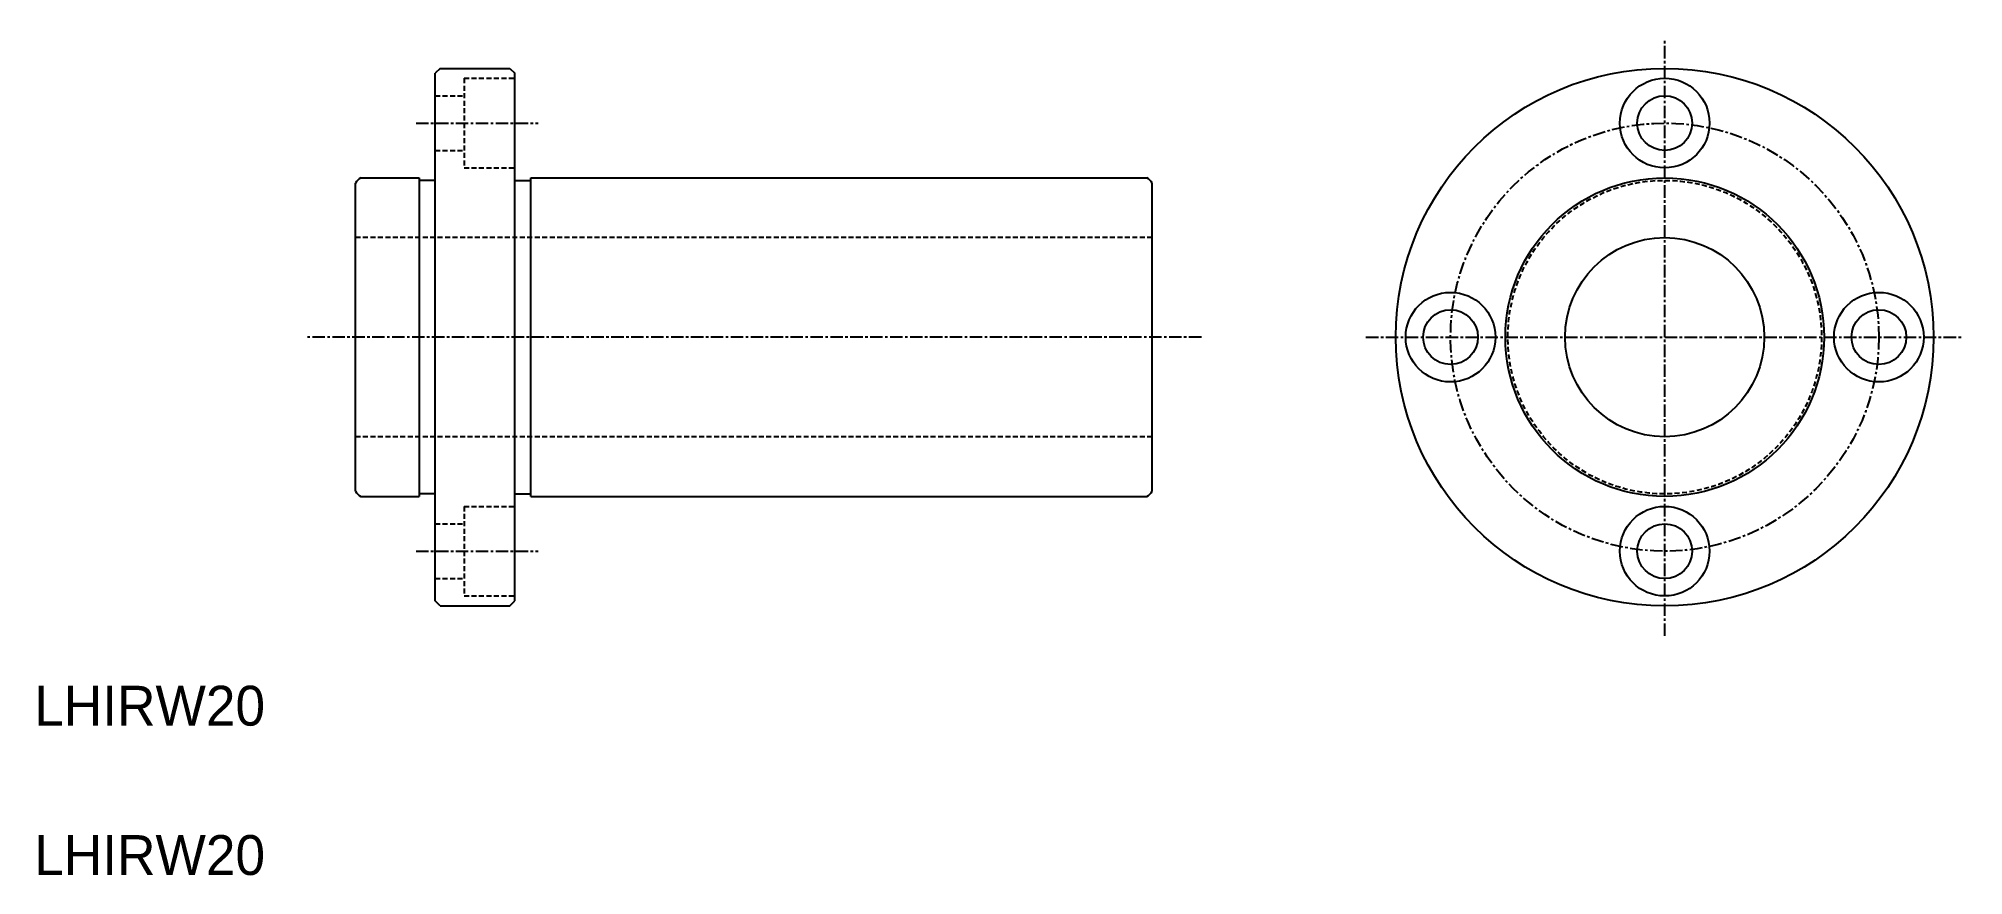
# Model space of a CAD drawing. Extents: x 257 to 450, y 126 to 210.
import ezdxf

# ---------------------------------------------------------------- set-up
doc = ezdxf.new("R2010")
doc.units = 0
doc.linetypes.add('CENTER', pattern=[2, 1.25, -0.25, 0.25, -0.25])
doc.linetypes.add('DASHED', pattern=[0.75, 0.5, -0.25])
doc.layers.get('0').update_dxf_attribs({"linetype": 'CONTINUOUS'})
doc.layers.add('CENTER', color=1, linetype='CENTER')

msp = doc.modelspace()

# ---------------------------------------------------------------- linework, layer by layer
at = {"color": 7, "linetype": 'CONTINUOUS'}
for p, q in [((297.18, 207.13), (296.68, 206.63)), ((297.18, 207.13), (304.18, 207.13)), ((304.18, 207.13), (304.68, 206.63)), ((296.68, 153.63), (296.68, 206.63)), ((304.68, 153.63), (304.68, 206.63)), ((288.68, 164.67), (288.68, 195.58)), ((289.22, 196.13), (295.08, 196.13)), ((295.08, 196.13), (295.08, 164.13)), ((296.68, 195.88), (295.08, 195.88)), ((304.68, 195.88), (306.28, 195.88)), ((306.28, 196.13), (368.13, 196.13)), ((306.28, 164.13), (306.28, 196.13)), ((368.68, 164.67), (368.68, 195.58)), ((296.68, 164.38), (295.08, 164.38)), ((304.68, 164.38), (306.28, 164.38)), ((289.22, 164.13), (295.08, 164.13)), ((306.28, 164.13), (368.13, 164.13)), ((297.18, 153.13), (296.68, 153.63)), ((297.18, 153.13), (304.18, 153.13)), ((304.18, 153.13), (304.68, 153.63))]:
    msp.add_line(p, q, dxfattribs=at)
at = {"color": 3, "linetype": 'DASHED'}
for p, q in [((299.58, 206.13), (299.58, 197.13)), ((299.58, 206.13), (304.68, 206.13)), ((296.68, 204.38), (299.58, 204.38)), ((296.68, 198.88), (299.58, 198.88)), ((299.58, 197.13), (304.68, 197.13)), ((368.68, 190.13), (288.68, 190.13)), ((368.68, 170.13), (288.68, 170.13)), ((299.58, 163.13), (299.58, 154.13)), ((299.58, 163.13), (304.68, 163.13)), ((296.68, 161.38), (299.58, 161.38)), ((296.68, 155.88), (299.58, 155.88)), ((299.58, 154.13), (304.68, 154.13))]:
    msp.add_line(p, q, dxfattribs=at)
at = {"color": 7, "linetype": 'CONTINUOUS'}
for centre, radius in [((420.13, 180.13), 27), ((420.13, 201.63), 4.5), ((420.13, 201.63), 2.75), ((420.13, 180.13), 16), ((420.13, 180.13), 10), ((398.63, 180.13), 4.5), ((441.63, 180.13), 4.5), ((398.63, 180.13), 2.75), ((441.63, 180.13), 2.75), ((420.13, 158.63), 4.5), ((420.13, 158.63), 2.75)]:
    msp.add_circle(centre, radius, dxfattribs=at)
at = {"color": 3, "linetype": 'DASHED'}
msp.add_circle((420.13, 180.13), 15.75, dxfattribs=at)
at = {"color": 7, "linetype": 'CONTINUOUS'}
for centre, start, end in [((289.83, 194.98), 117.7958, 152.2042), ((367.53, 194.98), 27.7958, 62.2042), ((289.83, 165.28), 207.7958, 242.2042), ((367.53, 165.28), 297.7958, 332.2042)]:
    msp.add_arc(centre, 1.3, start, end, dxfattribs=at)
at = {"layer": 'CENTER', "color": 1, "linetype": 'CENTER'}
for p, q in [((420.13, 150.13), (420.13, 210.13)), ((294.76, 201.63), (307.03, 201.63)), ((373.61, 180.13), (283.78, 180.13)), ((390.13, 180.13), (450.13, 180.13)), ((294.76, 158.63), (307.03, 158.63))]:
    msp.add_line(p, q, dxfattribs=at)
msp.add_circle((420.13, 180.13), 21.5, dxfattribs=at)

# ---------------------------------------------------------------- texts
at = {"color": 7, "linetype": 'CONTINUOUS'}
for p in [(256.42, 141.11), (256.42, 126.11)]:
    msp.add_text('LHIRW20', height=4, dxfattribs=at).set_placement(p)

doc.saveas('drawing.dxf')
